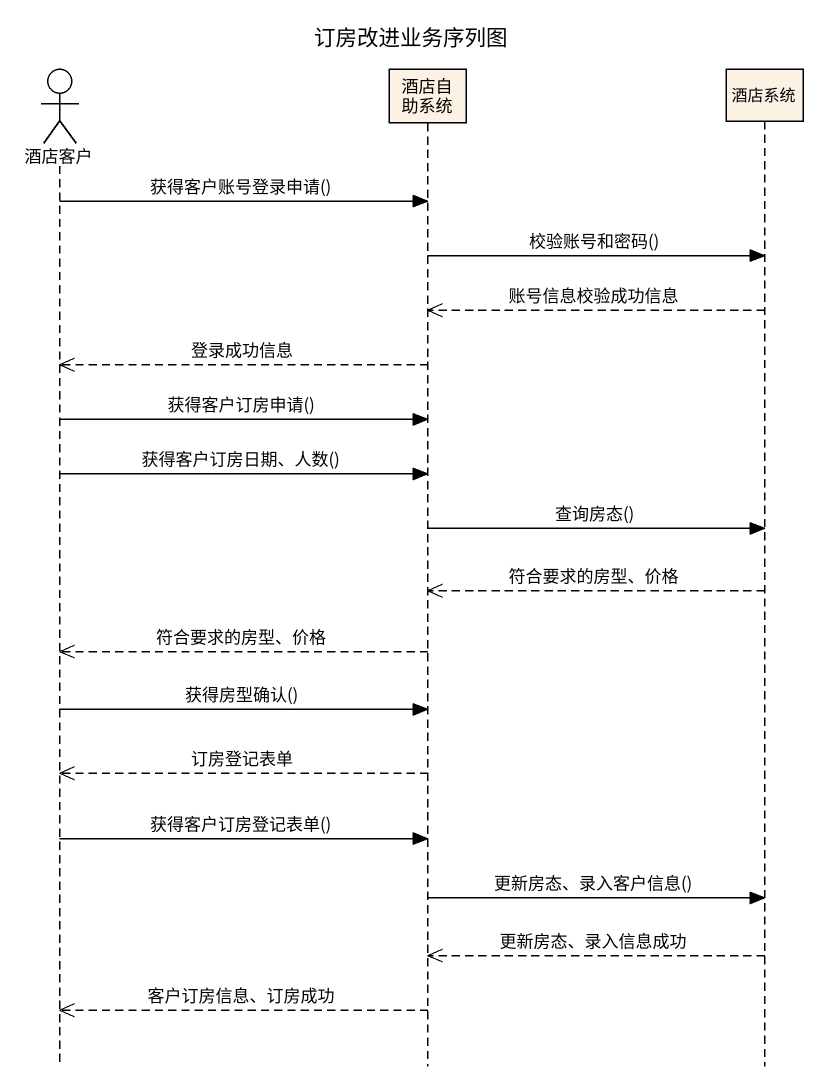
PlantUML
@startuml
title 订房改进业务序列图
hide footbox
actor 酒店客户
participant 酒店自助系统
participant 酒店系统

酒店客户 -> 酒店自助系统 : 获得客户账号登录申请()
酒店自助系统 -> 酒店系统 : 校验账号和密码()
酒店系统 -->> 酒店自助系统 : 账号信息校验成功信息
酒店自助系统 -->> 酒店客户 : 登录成功信息
酒店客户 -> 酒店自助系统 : 获得客户订房申请()
酒店客户 -> 酒店自助系统 : 获得客户订房日期、人数()
酒店自助系统 -> 酒店系统 : 查询房态()
酒店系统 -->> 酒店自助系统 : 符合要求的房型、价格
酒店自助系统 -->> 酒店客户 : 符合要求的房型、价格
酒店客户 -> 酒店自助系统 : 获得房型确认()
酒店自助系统 -->> 酒店客户 : 订房登记表单
酒店客户 -> 酒店自助系统 : 获得客户订房登记表单()
酒店自助系统 -> 酒店系统 : 更新房态、录入客户信息()
酒店系统 -->> 酒店自助系统 : 更新房态、录入信息成功
酒店自助系统 -->> 酒店客户 : 客户订房信息、订房成功
@enduml
